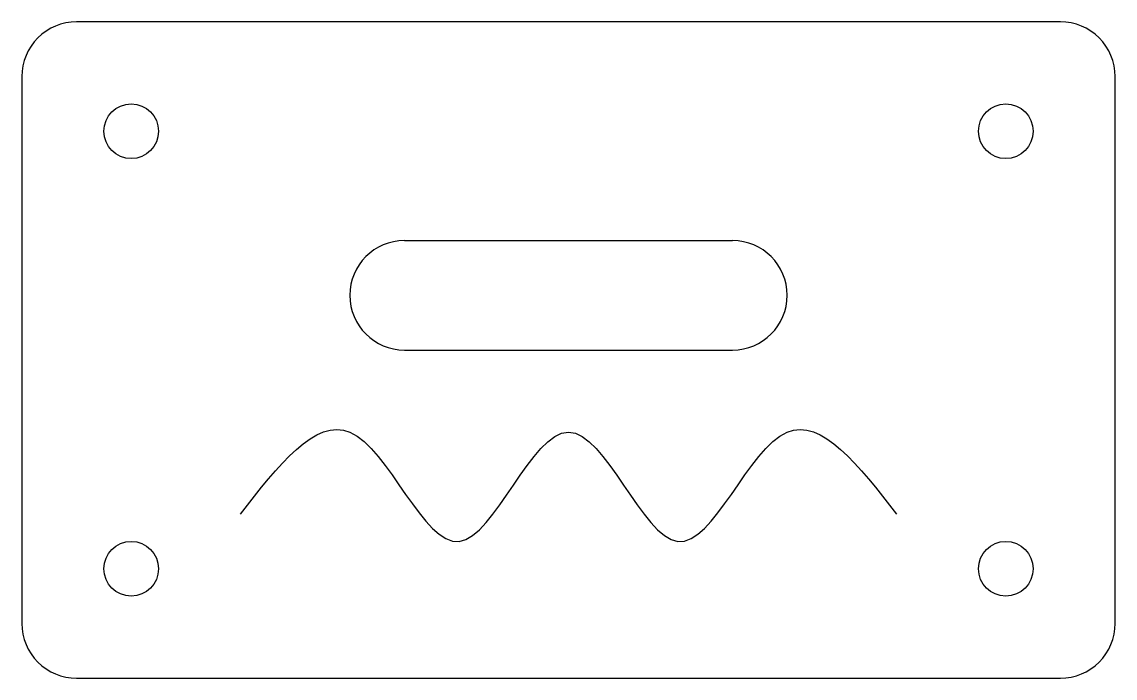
# Model space of a CAD drawing. Header units: millimetres. Extents: x 0 to 200, y 0 to 120.
import ezdxf

# ---------------------------------------------------------------- set-up
doc = ezdxf.new("R2010")
doc.units = ezdxf.units.MM
for name, color, linetype in [('AUSSEN', 1, 'Continuous'), ('GRAVUR', 5, 'Continuous'), ('INNEN', 3, 'Continuous')]:
    doc.layers.add(name, color=color, linetype=linetype)

msp = doc.modelspace()

# ---------------------------------------------------------------- linework, layer by layer
at = {"layer": 'AUSSEN'}
msp.add_lwpolyline([(10, 0), (190, 0, 0.414214), (200, 10), (200, 110, 0.414214), (190, 120), (10, 120, 0.414214), (0, 110), (0, 10, 0.414214)], format="xyb", close=True, dxfattribs=at)
at = {"layer": 'GRAVUR'}
msp.add_spline([(40, 30), (60, 45), (80, 25), (100, 45), (120, 25), (140, 45), (160, 30)], degree=3, dxfattribs=at)
at = {"layer": 'INNEN'}
for p, q in [((70, 80), (130, 80)), ((70, 60), (130, 60))]:
    msp.add_line(p, q, dxfattribs=at)
for centre in [(20, 100), (180, 100), (20, 20), (180, 20)]:
    msp.add_circle(centre, 5, dxfattribs=at)
for centre, start, end in [((70, 70), 90, 270), ((130, 70), 270, 90)]:
    msp.add_arc(centre, 10, start, end, dxfattribs=at)

doc.saveas('drawing.dxf')
